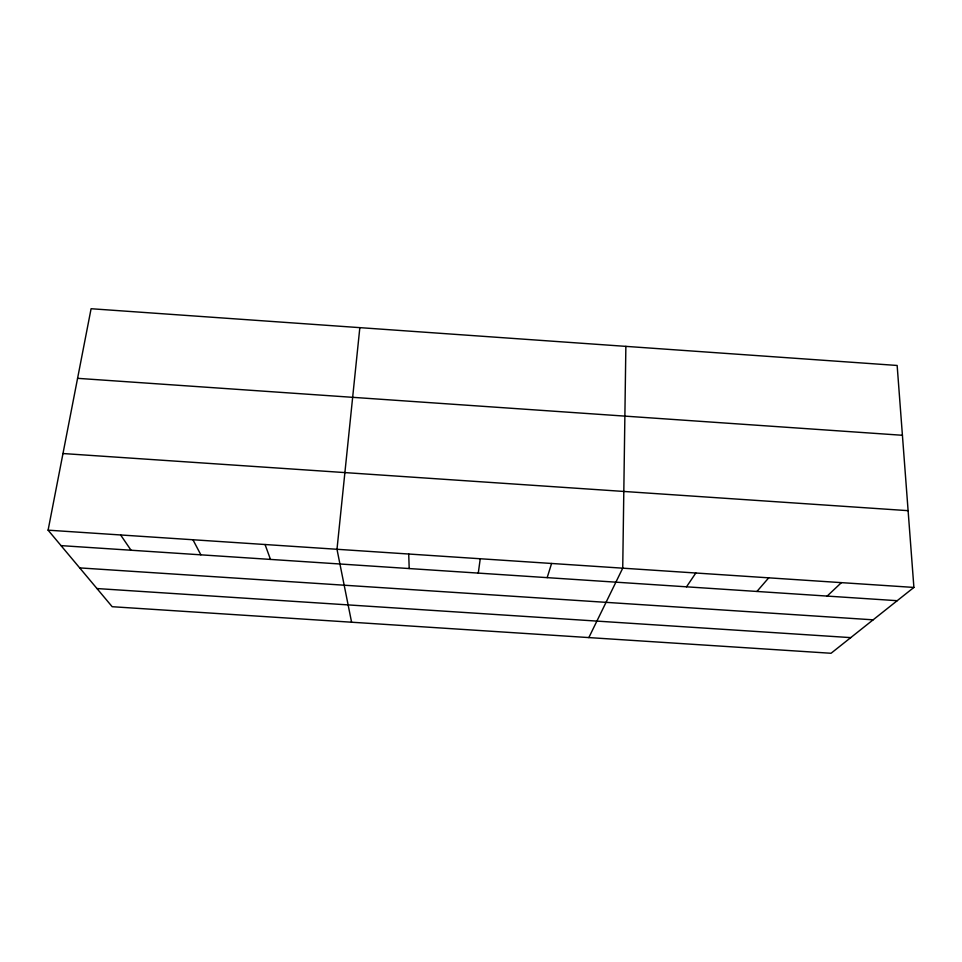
<?xml version="1.0" encoding="UTF-8"?>
<svg xmlns="http://www.w3.org/2000/svg" width="962" height="962" viewBox="0 0 962 962"><rect width="100%" height="100%" fill="white"/><g stroke="black" fill="none" stroke-linecap="round" stroke-linejoin="round"><path stroke-width="1.44" d="M625.865 346.368L622.727 568.169L588.84 637.59M359.836 327.645L336.989 549.278L351.587 622.222M478.282 573.099L480.242 558.754M48.1 530.17L91.089 308.73L897.149 365.464L913.9 587.433L831.048 653.27L112.181 606.709L48.1 530.17L913.9 587.433M547.174 577.633L551.587 563.467M686.507 586.82L695.827 573.003M756.938 591.45L768.722 577.825M827.164 596.079L841.413 582.635M79.678 567.893L873.123 619.829M96.982 588.552L850.745 637.626M61.039 545.622L897.209 600.697M62.975 453.535L908.104 510.666M77.573 378.331L902.416 435.281M120.623 534.968L131.036 550.228M192.941 539.742L200.854 554.821M265.055 544.516L270.478 559.415M408.718 554.016L409.199 568.554"/></g></svg>
